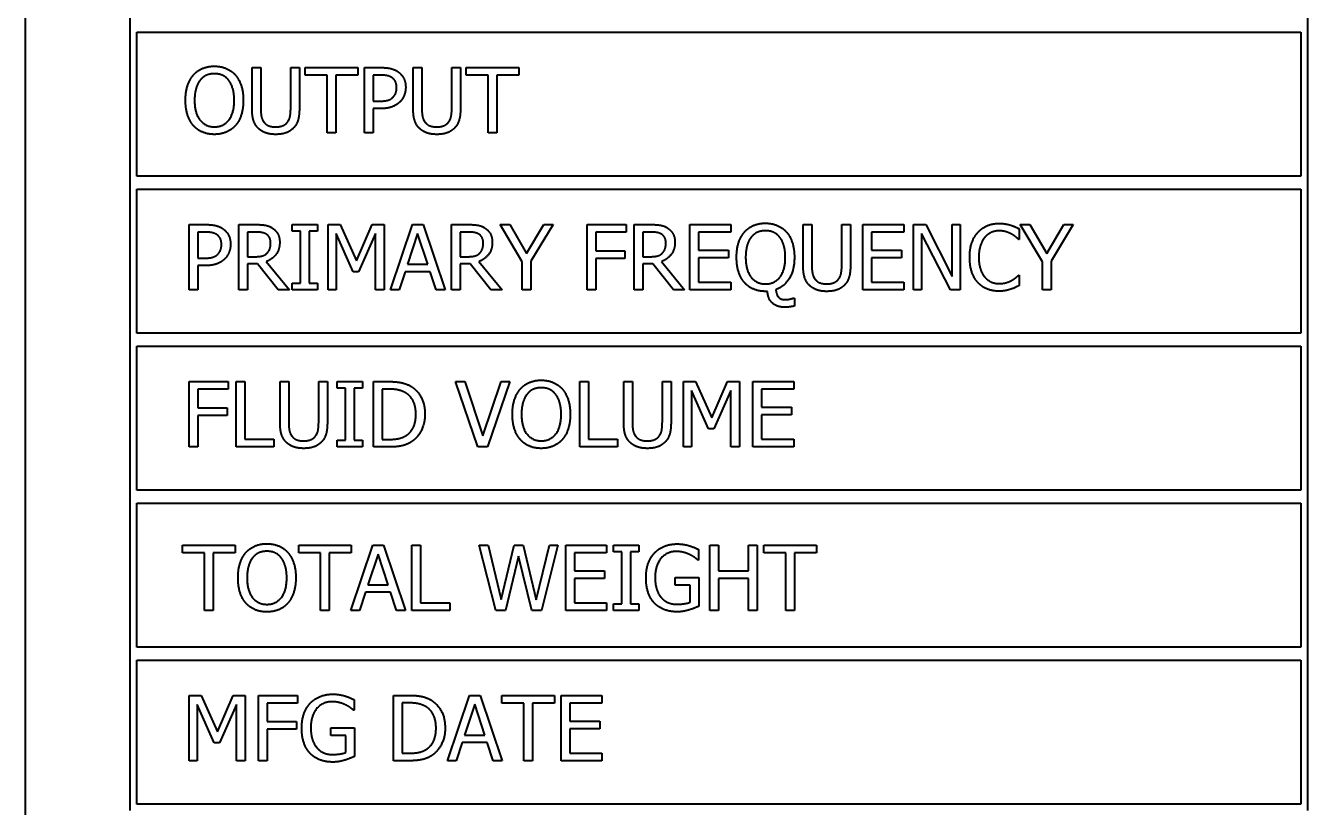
# Model space of a CAD drawing. Header units: millimetres. Extents: x 0 to 297, y 0 to 210.
# Drawn here: x 52.81 to 101.81, y 74.11 to 103.99 of the extents above; entities that cross this region are included whole.
import ezdxf

# ---------------------------------------------------------------- set-up
doc = ezdxf.new("R2010")
doc.units = ezdxf.units.MM
doc.header["$LTSCALE"] = 0.5
doc.layers.add('가시적인 것(ISO)', color=3, linetype='Continuous', lineweight=40)

msp = doc.modelspace()

# ---------------------------------------------------------------- linework, layer by layer
at = {"layer": '가시적인 것(ISO)'}
for p, q in [((52.8147, 52.9042), (52.8147, 151.072)), ((56.8147, 73.9881), (56.8147, 121.9881)), ((101.8147, 120.5646), (101.8147, 73.9881)), ((57.0647, 98.2381), (57.0647, 103.7381)), ((57.0647, 103.7381), (101.5647, 103.7381)), ((101.5647, 103.7381), (101.5647, 98.2381)), ((61.4707, 100.8255), (61.4707, 102.3855)), ((61.4707, 102.3855), (61.8029, 102.3855)), ((61.8029, 102.3855), (61.8029, 100.8255)), ((62.9476, 100.8174), (62.9476, 102.3855)), ((62.9476, 102.3855), (63.2798, 102.3855)), ((63.2798, 102.3855), (63.2798, 100.8255)), ((63.5006, 102.0897), (63.5006, 102.3855)), ((63.5006, 102.3855), (65.5104, 102.3855)), ((64.3394, 102.0897), (63.5006, 102.0897)), ((64.3394, 99.8855), (64.3394, 102.0897)), ((64.6716, 102.0897), (64.6716, 99.8855)), ((65.5104, 102.0897), (64.6716, 102.0897)), ((65.5104, 102.3855), (65.5104, 102.0897)), ((65.7636, 99.8855), (65.7636, 102.3855)), ((65.7636, 102.3855), (66.3916, 102.3855)), ((66.3714, 102.0978), (66.0959, 102.0978)), ((66.0959, 102.0978), (66.0959, 101.101)), ((67.6295, 100.8255), (67.6295, 102.3855)), ((67.6295, 102.3855), (67.9617, 102.3855)), ((67.9617, 102.3855), (67.9617, 100.8255)), ((69.1064, 100.8174), (69.1064, 102.3855)), ((69.1064, 102.3855), (69.4387, 102.3855)), ((69.4387, 102.3855), (69.4387, 100.8255)), ((69.6595, 102.0897), (69.6595, 102.3855)), ((69.6595, 102.3855), (71.6692, 102.3855)), ((70.4982, 102.0897), (69.6595, 102.0897)), ((70.4982, 99.8855), (70.4982, 102.0897)), ((70.8305, 102.0897), (70.8305, 99.8855)), ((71.6692, 102.0897), (70.8305, 102.0897)), ((71.6692, 102.3855), (71.6692, 102.0897)), ((66.0959, 101.101), (66.3228, 101.101)), ((66.3775, 100.8174), (66.0959, 100.8174)), ((66.0959, 100.8174), (66.0959, 99.8855)), ((64.6716, 99.8855), (64.3394, 99.8855)), ((66.0959, 99.8855), (65.7636, 99.8855)), ((70.8305, 99.8855), (70.4982, 99.8855)), ((101.5647, 98.2381), (57.0647, 98.2381)), ((57.0647, 92.2381), (57.0647, 97.7381)), ((57.0647, 97.7381), (101.5647, 97.7381)), ((101.5647, 97.7381), (101.5647, 92.2381)), ((59.0679, 93.8855), (59.0679, 96.3855)), ((59.0679, 96.3855), (59.6959, 96.3855)), ((59.6757, 96.0978), (59.4002, 96.0978)), ((59.4002, 96.0978), (59.4002, 95.101)), ((60.9642, 96.3855), (61.6084, 96.3855)), ((60.9642, 93.8855), (60.9642, 96.3855)), ((61.6267, 96.0978), (61.2964, 96.0978)), ((61.2964, 96.0978), (61.2964, 95.1577)), ((63.0002, 96.1302), (63.0002, 96.3855)), ((63.0002, 96.3855), (63.9686, 96.3855)), ((63.3183, 96.1302), (63.0002, 96.1302)), ((63.3183, 94.1407), (63.3183, 96.1302)), ((63.9686, 96.1302), (63.6506, 96.1302)), ((63.6506, 96.1302), (63.6506, 94.1407)), ((63.9686, 96.3855), (63.9686, 96.1302)), ((64.3799, 96.3855), (64.8337, 96.3855)), ((64.3799, 93.8855), (64.3799, 96.3855)), ((64.8337, 96.3855), (65.4577, 94.9936)), ((65.4577, 94.9936), (66.0614, 96.3855)), ((66.0614, 96.3855), (66.5233, 96.3855)), ((66.5233, 96.3855), (66.5233, 93.8855)), ((66.7604, 93.8855), (67.6032, 96.3855)), ((67.7997, 96.0451), (67.4147, 94.868)), ((67.6032, 96.3855), (68.0124, 96.3855)), ((68.1866, 94.868), (67.7997, 96.0451)), ((68.0124, 96.3855), (68.8552, 93.8855)), ((69.0922, 96.3855), (69.7365, 96.3855)), ((69.0922, 93.8855), (69.0922, 96.3855)), ((69.7547, 96.0978), (69.4245, 96.0978)), ((69.4245, 96.0978), (69.4245, 95.1577)), ((70.954, 96.3855), (71.3228, 96.3855)), ((71.7989, 94.9572), (70.954, 96.3855)), ((71.3228, 96.3855), (71.967, 95.2854)), ((71.967, 95.2854), (72.6234, 96.3855)), ((72.9759, 96.3855), (72.1311, 94.9916)), ((72.6234, 96.3855), (72.9759, 96.3855)), ((74.2806, 93.8855), (74.2806, 96.3855)), ((74.2806, 96.3855), (75.7758, 96.3855)), ((75.7758, 96.0897), (74.6129, 96.0897)), ((74.6129, 96.0897), (74.6129, 95.3846)), ((75.7758, 96.3855), (75.7758, 96.0897)), ((76.0736, 96.3855), (76.7178, 96.3855)), ((76.0736, 93.8855), (76.0736, 96.3855)), ((76.7361, 96.0978), (76.4058, 96.0978)), ((76.4058, 96.0978), (76.4058, 95.1577)), ((78.2069, 93.8855), (78.2069, 96.3855)), ((78.2069, 96.3855), (79.7709, 96.3855)), ((79.7709, 96.0897), (78.5391, 96.0897)), ((78.5391, 96.0897), (78.5391, 95.4049)), ((79.7709, 96.3855), (79.7709, 96.0897)), ((82.5383, 94.8255), (82.5383, 96.3855)), ((82.5383, 96.3855), (82.8706, 96.3855)), ((82.8706, 96.3855), (82.8706, 94.8255)), ((84.0152, 94.8174), (84.0152, 96.3855)), ((84.0152, 96.3855), (84.3475, 96.3855)), ((84.3475, 96.3855), (84.3475, 94.8255)), ((84.8236, 93.8855), (84.8236, 96.3855)), ((84.8236, 96.3855), (86.3876, 96.3855)), ((86.3876, 96.0897), (85.1558, 96.0897)), ((85.1558, 96.0897), (85.1558, 95.4049)), ((86.3876, 96.3855), (86.3876, 96.0897)), ((86.7523, 93.8855), (86.7523, 96.3855)), ((86.7523, 96.3855), (87.2243, 96.3855)), ((88.1684, 93.8855), (87.0622, 96.041)), ((87.0622, 96.041), (87.0622, 93.8855)), ((87.2243, 96.3855), (88.2312, 94.4061)), ((88.2312, 94.4061), (88.2312, 96.3855)), ((88.2312, 96.3855), (88.5412, 96.3855)), ((88.5412, 96.3855), (88.5412, 93.8855)), ((90.8021, 96.2193), (90.8021, 95.8182)), ((91.6854, 94.9572), (90.8406, 96.3855)), ((90.8406, 96.3855), (91.2093, 96.3855)), ((91.2093, 96.3855), (91.8536, 95.2854)), ((91.8536, 95.2854), (92.51, 96.3855)), ((92.8625, 96.3855), (92.0177, 94.9916)), ((92.51, 96.3855), (92.8625, 96.3855)), ((65.3361, 94.5743), (64.6899, 96.039)), ((64.6899, 96.039), (64.6899, 93.8855)), ((66.1911, 96.039), (65.5387, 94.5743)), ((66.1911, 93.8855), (66.1911, 96.039)), ((90.8021, 95.8182), (90.7758, 95.8182)), ((59.4002, 95.101), (59.6271, 95.101)), ((61.2964, 95.1577), (61.5882, 95.1577)), ((69.4245, 95.1577), (69.7162, 95.1577)), ((74.6129, 95.3846), (75.7271, 95.3846)), ((75.7271, 95.0889), (74.6129, 95.0889)), ((74.6129, 95.0889), (74.6129, 93.8855)), ((75.7271, 95.3846), (75.7271, 95.0889)), ((76.4058, 95.1577), (76.6976, 95.1577)), ((78.5391, 95.4049), (79.6878, 95.4049)), ((79.6878, 95.1091), (78.5391, 95.1091)), ((78.5391, 95.1091), (78.5391, 94.1812)), ((79.6878, 95.4049), (79.6878, 95.1091)), ((85.1558, 95.4049), (86.3045, 95.4049)), ((86.3045, 95.1091), (85.1558, 95.1091)), ((85.1558, 95.1091), (85.1558, 94.1812)), ((86.3045, 95.4049), (86.3045, 95.1091)), ((59.6818, 94.8174), (59.4002, 94.8174)), ((59.4002, 94.8174), (59.4002, 93.8855)), ((61.6773, 94.8802), (61.2964, 94.8802)), ((61.2964, 94.8802), (61.2964, 93.8855)), ((62.4674, 93.8855), (61.6773, 94.8802)), ((62.0096, 94.9734), (62.8989, 93.8855)), ((65.5387, 94.5743), (65.3361, 94.5743)), ((67.3236, 94.5844), (67.0967, 93.8855)), ((68.2778, 94.5844), (67.3236, 94.5844)), ((67.4147, 94.868), (68.1866, 94.868)), ((68.5047, 93.8855), (68.2778, 94.5844)), ((69.8053, 94.8802), (69.4245, 94.8802)), ((69.4245, 94.8802), (69.4245, 93.8855)), ((70.5955, 93.8855), (69.8053, 94.8802)), ((70.1376, 94.9734), (71.027, 93.8855)), ((71.7989, 93.8855), (71.7989, 94.9572)), ((72.1311, 94.9916), (72.1311, 93.8855)), ((76.7867, 94.8802), (76.4058, 94.8802)), ((76.4058, 94.8802), (76.4058, 93.8855)), ((77.5768, 93.8855), (76.7867, 94.8802)), ((77.119, 94.9734), (78.0083, 93.8855)), ((91.6854, 93.8855), (91.6854, 94.9572)), ((92.0177, 94.9916), (92.0177, 93.8855)), ((63.0002, 93.8855), (63.0002, 94.1407)), ((63.0002, 94.1407), (63.3183, 94.1407)), ((63.6506, 94.1407), (63.9686, 94.1407)), ((63.9686, 94.1407), (63.9686, 93.8855)), ((78.5391, 94.1812), (79.7709, 94.1812)), ((79.7709, 94.1812), (79.7709, 93.8855)), ((85.1558, 94.1812), (86.3876, 94.1812)), ((86.3876, 94.1812), (86.3876, 93.8855)), ((90.7778, 94.4527), (90.8021, 94.4527)), ((90.8021, 94.4527), (90.8021, 94.0556)), ((59.4002, 93.8855), (59.0679, 93.8855)), ((61.2964, 93.8855), (60.9642, 93.8855)), ((62.8989, 93.8855), (62.4674, 93.8855)), ((63.9686, 93.8855), (63.0002, 93.8855)), ((64.6899, 93.8855), (64.3799, 93.8855)), ((66.5233, 93.8855), (66.1911, 93.8855)), ((67.0967, 93.8855), (66.7604, 93.8855)), ((68.8552, 93.8855), (68.5047, 93.8855)), ((69.4245, 93.8855), (69.0922, 93.8855)), ((71.027, 93.8855), (70.5955, 93.8855)), ((72.1311, 93.8855), (71.7989, 93.8855)), ((74.6129, 93.8855), (74.2806, 93.8855)), ((76.4058, 93.8855), (76.0736, 93.8855)), ((78.0083, 93.8855), (77.5768, 93.8855)), ((79.7709, 93.8855), (78.2069, 93.8855)), ((81.1749, 93.8328), (81.0979, 93.8328)), ((86.3876, 93.8855), (84.8236, 93.8855)), ((87.0622, 93.8855), (86.7523, 93.8855)), ((88.5412, 93.8855), (88.1684, 93.8855)), ((92.0177, 93.8855), (91.6854, 93.8855)), ((82.1676, 93.5755), (82.2122, 93.5755)), ((82.2122, 93.5755), (82.2122, 93.2736)), ((101.5647, 92.2381), (57.0647, 92.2381)), ((57.0647, 86.2381), (57.0647, 91.7381)), ((57.0647, 91.7381), (101.5647, 91.7381)), ((101.5647, 91.7381), (101.5647, 86.2381)), ((59.0679, 87.8855), (59.0679, 90.3855)), ((59.0679, 90.3855), (60.563, 90.3855)), ((60.563, 90.3855), (60.563, 90.0897)), ((60.8609, 87.8855), (60.8609, 90.3855)), ((60.8609, 90.3855), (61.1931, 90.3855)), ((61.1931, 90.3855), (61.1931, 88.1812)), ((62.5404, 88.8255), (62.5404, 90.3855)), ((62.5404, 90.3855), (62.8726, 90.3855)), ((62.8726, 90.3855), (62.8726, 88.8255)), ((64.0173, 88.8174), (64.0173, 90.3855)), ((64.0173, 90.3855), (64.3495, 90.3855)), ((64.3495, 90.3855), (64.3495, 88.8255)), ((64.7284, 90.1302), (64.7284, 90.3855)), ((64.7284, 90.3855), (65.6968, 90.3855)), ((65.6968, 90.3855), (65.6968, 90.1302)), ((66.108, 90.3855), (66.6773, 90.3855)), ((66.108, 87.8855), (66.108, 90.3855)), ((70.1072, 87.8855), (69.2462, 90.3855)), ((69.2462, 90.3855), (69.6028, 90.3855)), ((69.6028, 90.3855), (70.2956, 88.3089)), ((70.2956, 88.3089), (70.9885, 90.3855)), ((71.3268, 90.3855), (70.4658, 87.8855)), ((70.9885, 90.3855), (71.3268, 90.3855)), ((73.999, 87.8855), (73.999, 90.3855)), ((73.999, 90.3855), (74.3313, 90.3855)), ((74.3313, 90.3855), (74.3313, 88.1812)), ((75.6785, 88.8255), (75.6785, 90.3855)), ((75.6785, 90.3855), (76.0108, 90.3855)), ((76.0108, 90.3855), (76.0108, 88.8255)), ((77.1554, 88.8174), (77.1554, 90.3855)), ((77.1554, 90.3855), (77.4877, 90.3855)), ((77.4877, 90.3855), (77.4877, 88.8255)), ((77.9638, 90.3855), (78.4176, 90.3855)), ((77.9638, 87.8855), (77.9638, 90.3855)), ((78.4176, 90.3855), (79.0416, 88.9936)), ((79.0416, 88.9936), (79.6453, 90.3855)), ((79.6453, 90.3855), (80.1072, 90.3855)), ((80.1072, 90.3855), (80.1072, 87.8855)), ((80.6137, 87.8855), (80.6137, 90.3855)), ((80.6137, 90.3855), (82.1777, 90.3855)), ((82.1777, 90.3855), (82.1777, 90.0897)), ((60.563, 90.0897), (59.4002, 90.0897)), ((59.4002, 90.0897), (59.4002, 89.3846)), ((65.0464, 90.1302), (64.7284, 90.1302)), ((65.0464, 88.1407), (65.0464, 90.1302)), ((65.6968, 90.1302), (65.3787, 90.1302)), ((65.3787, 90.1302), (65.3787, 88.1407)), ((66.6935, 90.0978), (66.4403, 90.0978)), ((66.4403, 90.0978), (66.4403, 88.1731)), ((78.92, 88.5743), (78.2737, 90.039)), ((78.2737, 90.039), (78.2737, 87.8855)), ((79.775, 90.039), (79.1226, 88.5743)), ((79.775, 87.8855), (79.775, 90.039)), ((82.1777, 90.0897), (80.9459, 90.0897)), ((80.9459, 90.0897), (80.9459, 89.4049)), ((59.4002, 89.3846), (60.5144, 89.3846)), ((60.5144, 89.3846), (60.5144, 89.0889)), ((80.9459, 89.4049), (82.0946, 89.4049)), ((82.0946, 89.4049), (82.0946, 89.1091)), ((60.5144, 89.0889), (59.4002, 89.0889)), ((59.4002, 89.0889), (59.4002, 87.8855)), ((82.0946, 89.1091), (80.9459, 89.1091)), ((80.9459, 89.1091), (80.9459, 88.1812)), ((79.1226, 88.5743), (78.92, 88.5743)), ((59.4002, 87.8855), (59.0679, 87.8855)), ((62.3094, 87.8855), (60.8609, 87.8855)), ((61.1931, 88.1812), (62.3094, 88.1812)), ((62.3094, 88.1812), (62.3094, 87.8855)), ((64.7284, 87.8855), (64.7284, 88.1407)), ((64.7284, 88.1407), (65.0464, 88.1407)), ((65.6968, 87.8855), (64.7284, 87.8855)), ((65.3787, 88.1407), (65.6968, 88.1407)), ((65.6968, 88.1407), (65.6968, 87.8855)), ((66.6834, 87.8855), (66.108, 87.8855)), ((66.4403, 88.1731), (66.6935, 88.1731)), ((70.4658, 87.8855), (70.1072, 87.8855)), ((75.4476, 87.8855), (73.999, 87.8855)), ((74.3313, 88.1812), (75.4476, 88.1812)), ((75.4476, 88.1812), (75.4476, 87.8855)), ((78.2737, 87.8855), (77.9638, 87.8855)), ((80.1072, 87.8855), (79.775, 87.8855)), ((82.1777, 87.8855), (80.6137, 87.8855)), ((80.9459, 88.1812), (82.1777, 88.1812)), ((82.1777, 88.1812), (82.1777, 87.8855)), ((101.5647, 86.2381), (57.0647, 86.2381)), ((57.0647, 80.2381), (57.0647, 85.7381)), ((57.0647, 85.7381), (101.5647, 85.7381)), ((101.5647, 85.7381), (101.5647, 80.2381)), ((58.8126, 83.8397), (58.8126, 84.1355)), ((58.8126, 84.1355), (60.8224, 84.1355)), ((59.6514, 83.8397), (58.8126, 83.8397)), ((59.6514, 81.6355), (59.6514, 83.8397)), ((59.9836, 83.8397), (59.9836, 81.6355)), ((60.8224, 83.8397), (59.9836, 83.8397)), ((60.8224, 84.1355), (60.8224, 83.8397)), ((63.2535, 83.8397), (63.2535, 84.1355)), ((63.2535, 84.1355), (65.2632, 84.1355)), ((64.0922, 83.8397), (63.2535, 83.8397)), ((64.0922, 81.6355), (64.0922, 83.8397)), ((65.2632, 83.8397), (64.4245, 83.8397)), ((64.4245, 83.8397), (64.4245, 81.6355)), ((65.247, 81.6355), (66.0898, 84.1355)), ((65.2632, 84.1355), (65.2632, 83.8397)), ((66.2863, 83.7951), (65.9014, 82.618)), ((66.0898, 84.1355), (66.499, 84.1355)), ((66.6733, 82.618), (66.2863, 83.7951)), ((66.499, 84.1355), (67.3418, 81.6355)), ((67.5788, 81.6355), (67.5788, 84.1355)), ((67.5788, 84.1355), (67.9111, 84.1355)), ((67.9111, 84.1355), (67.9111, 81.9312)), ((70.792, 81.6355), (70.1538, 84.1355)), ((70.1538, 84.1355), (70.4962, 84.1355)), ((70.4962, 84.1355), (70.9986, 82.0629)), ((70.9986, 82.0629), (71.497, 84.1355)), ((71.497, 84.1355), (71.8353, 84.1355)), ((71.8353, 84.1355), (72.3378, 82.0386)), ((72.3378, 82.0386), (72.8382, 84.1355)), ((73.1643, 84.1355), (72.5363, 81.6355)), ((72.8382, 84.1355), (73.1643, 84.1355)), ((73.4622, 81.6355), (73.4622, 84.1355)), ((73.4622, 84.1355), (75.0262, 84.1355)), ((75.0262, 83.8397), (73.7944, 83.8397)), ((73.7944, 83.8397), (73.7944, 83.1549)), ((75.0262, 84.1355), (75.0262, 83.8397)), ((75.2936, 83.8802), (75.2936, 84.1355)), ((75.2936, 84.1355), (76.262, 84.1355)), ((75.6117, 83.8802), (75.2936, 83.8802)), ((75.6117, 81.8907), (75.6117, 83.8802)), ((76.262, 83.8802), (75.9439, 83.8802)), ((75.9439, 83.8802), (75.9439, 81.8907)), ((76.262, 84.1355), (76.262, 83.8802)), ((78.5412, 83.9653), (78.5412, 83.5641)), ((78.9686, 81.6355), (78.9686, 84.1355)), ((78.9686, 84.1355), (79.3009, 84.1355)), ((79.3009, 84.1355), (79.3009, 83.1549)), ((80.4516, 83.1549), (80.4516, 84.1355)), ((80.4516, 84.1355), (80.7839, 84.1355)), ((80.7839, 84.1355), (80.7839, 81.6355)), ((81.0351, 83.8397), (81.0351, 84.1355)), ((81.0351, 84.1355), (83.0448, 84.1355)), ((81.8738, 83.8397), (81.0351, 83.8397)), ((81.8738, 81.6355), (81.8738, 83.8397)), ((82.2061, 83.8397), (82.2061, 81.6355)), ((83.0448, 83.8397), (82.2061, 83.8397)), ((83.0448, 84.1355), (83.0448, 83.8397)), ((71.655, 83.71), (71.1607, 81.6355)), ((72.1635, 81.6355), (71.655, 83.71)), ((78.5412, 83.5641), (78.5128, 83.5641)), ((73.7944, 83.1549), (74.9431, 83.1549)), ((73.7944, 82.8591), (73.7944, 81.9312)), ((74.9431, 82.8591), (73.7944, 82.8591)), ((74.9431, 83.1549), (74.9431, 82.8591)), ((77.6437, 82.6018), (77.6437, 82.8936)), ((77.6437, 82.8936), (78.5513, 82.8936)), ((78.5513, 82.8936), (78.5513, 81.8016)), ((79.3009, 83.1549), (80.4516, 83.1549)), ((80.4516, 82.8591), (79.3009, 82.8591)), ((79.3009, 82.8591), (79.3009, 81.6355)), ((80.4516, 81.6355), (80.4516, 82.8591)), ((65.8102, 82.3344), (65.5833, 81.6355)), ((66.7644, 82.3344), (65.8102, 82.3344)), ((65.9014, 82.618), (66.6733, 82.618)), ((66.9913, 81.6355), (66.7644, 82.3344)), ((78.2231, 82.6018), (77.6437, 82.6018)), ((78.2231, 81.9556), (78.2231, 82.6018)), ((67.9111, 81.9312), (69.0274, 81.9312)), ((69.0274, 81.9312), (69.0274, 81.6355)), ((73.7944, 81.9312), (75.0262, 81.9312)), ((75.0262, 81.9312), (75.0262, 81.6355)), ((75.2936, 81.6355), (75.2936, 81.8907)), ((75.2936, 81.8907), (75.6117, 81.8907)), ((75.9439, 81.8907), (76.262, 81.8907)), ((76.262, 81.8907), (76.262, 81.6355)), ((59.9836, 81.6355), (59.6514, 81.6355)), ((64.4245, 81.6355), (64.0922, 81.6355)), ((65.5833, 81.6355), (65.247, 81.6355)), ((67.3418, 81.6355), (66.9913, 81.6355)), ((69.0274, 81.6355), (67.5788, 81.6355)), ((71.1607, 81.6355), (70.792, 81.6355)), ((72.5363, 81.6355), (72.1635, 81.6355)), ((75.0262, 81.6355), (73.4622, 81.6355)), ((76.262, 81.6355), (75.2936, 81.6355)), ((79.3009, 81.6355), (78.9686, 81.6355)), ((80.7839, 81.6355), (80.4516, 81.6355)), ((82.2061, 81.6355), (81.8738, 81.6355)), ((101.5647, 80.2381), (57.0647, 80.2381)), ((57.0647, 74.2381), (57.0647, 79.7381)), ((57.0647, 79.7381), (101.5647, 79.7381)), ((101.5647, 79.7381), (101.5647, 74.2381)), ((59.0679, 75.8936), (59.0679, 78.3936)), ((59.0679, 78.3936), (59.5217, 78.3936)), ((60.0241, 76.5824), (59.3779, 78.0471)), ((59.3779, 78.0471), (59.3779, 75.8936)), ((59.5217, 78.3936), (60.1457, 77.0017)), ((60.1457, 77.0017), (60.7494, 78.3936)), ((60.8791, 78.0471), (60.2267, 76.5824)), ((60.7494, 78.3936), (61.2113, 78.3936)), ((60.8791, 75.8936), (60.8791, 78.0471)), ((61.2113, 78.3936), (61.2113, 75.8936)), ((61.7178, 75.8936), (61.7178, 78.3936)), ((61.7178, 78.3936), (63.213, 78.3936)), ((63.213, 78.0978), (62.0501, 78.0978)), ((62.0501, 78.0978), (62.0501, 77.3927)), ((63.213, 78.3936), (63.213, 78.0978)), ((65.3787, 78.2234), (65.3787, 77.8222)), ((66.8799, 75.8936), (66.8799, 78.3936)), ((66.8799, 78.3936), (67.4492, 78.3936)), ((67.2122, 78.1059), (67.2122, 76.1812)), ((67.4654, 78.1059), (67.2122, 78.1059)), ((68.9423, 75.8936), (69.7851, 78.3936)), ((69.9816, 78.0532), (69.5967, 76.8761)), ((69.7851, 78.3936), (70.1943, 78.3936)), ((70.3686, 76.8761), (69.9816, 78.0532)), ((70.1943, 78.3936), (71.0371, 75.8936)), ((71.0189, 78.0978), (71.0189, 78.3936)), ((71.0189, 78.3936), (73.0286, 78.3936)), ((71.8576, 78.0978), (71.0189, 78.0978)), ((71.8576, 75.8936), (71.8576, 78.0978)), ((72.1899, 78.0978), (72.1899, 75.8936)), ((73.0286, 78.0978), (72.1899, 78.0978)), ((73.0286, 78.3936), (73.0286, 78.0978)), ((73.2818, 75.8936), (73.2818, 78.3936)), ((73.2818, 78.3936), (74.8459, 78.3936)), ((74.8459, 78.0978), (73.6141, 78.0978)), ((73.6141, 78.0978), (73.6141, 77.413)), ((74.8459, 78.3936), (74.8459, 78.0978)), ((65.3787, 77.8222), (65.3503, 77.8222)), ((62.0501, 77.3927), (63.1643, 77.3927)), ((63.1643, 77.097), (62.0501, 77.097)), ((62.0501, 77.097), (62.0501, 75.8936)), ((63.1643, 77.3927), (63.1643, 77.097)), ((64.4812, 76.8599), (64.4812, 77.1517)), ((64.4812, 77.1517), (65.3888, 77.1517)), ((65.3888, 77.1517), (65.3888, 76.0597)), ((73.6141, 77.413), (74.7628, 77.413)), ((74.7628, 77.1172), (73.6141, 77.1172)), ((73.6141, 77.1172), (73.6141, 76.1893)), ((74.7628, 77.413), (74.7628, 77.1172)), ((60.2267, 76.5824), (60.0241, 76.5824)), ((65.0606, 76.8599), (64.4812, 76.8599)), ((65.0606, 76.2137), (65.0606, 76.8599)), ((69.5055, 76.5925), (69.2786, 75.8936)), ((70.4597, 76.5925), (69.5055, 76.5925)), ((69.5967, 76.8761), (70.3686, 76.8761)), ((70.6866, 75.8936), (70.4597, 76.5925)), ((67.2122, 76.1812), (67.4654, 76.1812)), ((73.6141, 76.1893), (74.8459, 76.1893)), ((74.8459, 76.1893), (74.8459, 75.8936)), ((59.3779, 75.8936), (59.0679, 75.8936)), ((61.2113, 75.8936), (60.8791, 75.8936)), ((62.0501, 75.8936), (61.7178, 75.8936)), ((67.4553, 75.8936), (66.8799, 75.8936)), ((69.2786, 75.8936), (68.9423, 75.8936)), ((71.0371, 75.8936), (70.6866, 75.8936)), ((72.1899, 75.8936), (71.8576, 75.8936)), ((74.8459, 75.8936), (73.2818, 75.8936)), ((101.5647, 74.2381), (57.0647, 74.2381))]:
    msp.add_line(p, q, dxfattribs=at)
for points in [[(59.2259, 102.0998), (59.3718, 102.2659), (59.779, 102.4381), (60.0302, 102.4381)], [(60.0302, 102.4381), (60.2855, 102.4381), (60.6947, 102.2598), (60.8365, 102.0998)], [(58.9261, 101.1355), (58.9261, 101.4495), (59.0821, 101.9276), (59.2259, 102.0998)], [(60.0322, 102.1504), (59.8519, 102.1504), (59.5805, 102.0248), (59.4771, 101.8911)], [(60.5853, 101.8911), (60.4861, 102.0208), (60.2065, 102.1504), (60.0322, 102.1504)], [(60.8365, 102.0998), (60.9784, 101.9337), (61.1364, 101.4474), (61.1364, 101.1355)], [(66.8171, 102.0026), (66.7381, 102.0552), (66.5274, 102.0978), (66.3714, 102.0978)], [(66.3916, 102.3855), (66.6145, 102.3855), (66.9265, 102.3125), (67.046, 102.2295)], [(66.9974, 101.6217), (66.9974, 101.7513), (66.9083, 101.9418), (66.8171, 102.0026)], [(67.046, 102.2295), (67.1858, 102.1342), (67.3438, 101.8405), (67.3438, 101.6318)], [(59.4771, 101.8911), (59.3779, 101.7635), (59.2725, 101.3786), (59.2725, 101.1355)], [(60.7899, 101.1355), (60.7899, 101.3826), (60.6826, 101.7655), (60.5853, 101.8911)], [(66.8556, 101.2509), (66.9305, 101.3259), (66.9974, 101.5021), (66.9974, 101.6217)], [(67.3438, 101.6318), (67.3438, 101.4697), (67.2284, 101.178), (67.125, 101.0767)], [(59.2239, 100.1731), (59.0801, 100.3393), (58.9261, 100.8275), (58.9261, 101.1355)], [(59.2725, 101.1355), (59.2725, 100.6432), (59.6858, 100.1205), (60.0322, 100.1205)], [(60.0322, 100.1205), (60.3787, 100.1205), (60.7899, 100.6432), (60.7899, 101.1355)], [(61.1364, 101.1355), (61.1364, 100.8316), (60.9824, 100.3393), (60.8365, 100.1731)], [(66.3228, 101.101), (66.5254, 101.101), (66.7745, 101.1658), (66.8556, 101.2509)], [(67.125, 101.0767), (66.9954, 100.9491), (66.6449, 100.8174), (66.3775, 100.8174)], [(61.7097, 100.0637), (61.578, 100.1934), (61.4707, 100.5581), (61.4707, 100.8255)], [(61.8029, 100.8255), (61.8029, 100.6513), (61.8475, 100.4162), (61.9103, 100.321)], [(62.8402, 100.321), (62.903, 100.4162), (62.9476, 100.6492), (62.9476, 100.8174)], [(63.2798, 100.8255), (63.2798, 100.5641), (63.1745, 100.1914), (63.0408, 100.0637)], [(67.8686, 100.0637), (67.7369, 100.1934), (67.6295, 100.5581), (67.6295, 100.8255)], [(67.9617, 100.8255), (67.9617, 100.6513), (68.0063, 100.4162), (68.0691, 100.321)], [(68.999, 100.321), (69.0618, 100.4162), (69.1064, 100.6492), (69.1064, 100.8174)], [(69.4387, 100.8255), (69.4387, 100.5641), (69.3333, 100.1914), (69.1996, 100.0637)], [(60.0302, 99.8328), (59.777, 99.8328), (59.3718, 100.005), (59.2239, 100.1731)], [(60.8365, 100.1731), (60.6826, 99.9989), (60.2754, 99.8328), (60.0302, 99.8328)], [(62.3742, 99.8328), (62.1534, 99.8328), (61.8252, 99.9483), (61.7097, 100.0637)], [(61.9103, 100.321), (61.9771, 100.2197), (62.2081, 100.1164), (62.3742, 100.1164)], [(62.3742, 100.1164), (62.5302, 100.1164), (62.7733, 100.2197), (62.8402, 100.321)], [(63.0408, 100.0637), (62.9212, 99.9462), (62.6052, 99.8328), (62.3742, 99.8328)], [(68.5331, 99.8328), (68.3122, 99.8328), (67.984, 99.9483), (67.8686, 100.0637)], [(68.0691, 100.321), (68.136, 100.2197), (68.3669, 100.1164), (68.5331, 100.1164)], [(68.5331, 100.1164), (68.6891, 100.1164), (68.9322, 100.2197), (68.999, 100.321)], [(69.1996, 100.0637), (69.0801, 99.9462), (68.764, 99.8328), (68.5331, 99.8328)], [(60.1214, 96.0026), (60.0424, 96.0552), (59.8317, 96.0978), (59.6757, 96.0978)], [(59.6959, 96.3855), (59.9188, 96.3855), (60.2308, 96.3125), (60.3503, 96.2295)], [(60.3503, 96.2295), (60.4901, 96.1342), (60.6481, 95.8405), (60.6481, 95.6318)], [(61.6084, 96.3855), (61.8232, 96.3855), (62.1129, 96.3389), (62.2446, 96.2538)], [(62.0237, 96.0127), (61.9528, 96.0593), (61.7644, 96.0978), (61.6267, 96.0978)], [(62.2446, 96.2538), (62.3763, 96.1687), (62.5282, 95.9033), (62.5282, 95.7068)], [(69.7365, 96.3855), (69.9512, 96.3855), (70.2409, 96.3389), (70.3726, 96.2538)], [(70.1518, 96.0127), (70.0809, 96.0593), (69.8925, 96.0978), (69.7547, 96.0978)], [(70.3726, 96.2538), (70.5043, 96.1687), (70.6562, 95.9033), (70.6562, 95.7068)], [(76.7178, 96.3855), (76.9326, 96.3855), (77.2223, 96.3389), (77.354, 96.2538)], [(77.1331, 96.0127), (77.0622, 96.0593), (76.8738, 96.0978), (76.7361, 96.0978)], [(77.354, 96.2538), (77.4857, 96.1687), (77.6376, 95.9033), (77.6376, 95.7068)], [(79.9938, 95.1334), (79.9938, 95.4495), (80.1498, 95.9276), (80.2936, 96.0978)], [(80.2936, 96.0978), (80.4395, 96.2659), (80.8467, 96.4381), (81.0979, 96.4381)], [(81.0999, 96.1504), (80.9196, 96.1504), (80.6481, 96.0248), (80.5448, 95.8911)], [(81.0979, 96.4381), (81.3532, 96.4381), (81.7624, 96.2598), (81.9042, 96.0978)], [(81.653, 95.8911), (81.5537, 96.0208), (81.2741, 96.1504), (81.0999, 96.1504)], [(81.9042, 96.0978), (82.046, 95.9337), (82.204, 95.4454), (82.204, 95.1334)], [(88.9058, 95.1334), (88.9058, 95.4474), (89.0659, 95.9134), (89.2178, 96.0856)], [(89.2178, 96.0856), (89.3677, 96.2538), (89.777, 96.43), (90.0302, 96.43)], [(90.0282, 96.1464), (89.8681, 96.1464), (89.5825, 96.0147), (89.4751, 95.8891)], [(90.4942, 96.0269), (90.3989, 96.0795), (90.1741, 96.1464), (90.0282, 96.1464)], [(90.0302, 96.43), (90.1558, 96.43), (90.3767, 96.3936), (90.4698, 96.3652)], [(90.4698, 96.3652), (90.5509, 96.3389), (90.719, 96.2639), (90.8021, 96.2193)], [(60.3017, 95.6217), (60.3017, 95.7513), (60.2126, 95.9418), (60.1214, 96.0026)], [(60.1599, 95.2509), (60.2348, 95.3259), (60.3017, 95.5021), (60.3017, 95.6217)], [(60.6481, 95.6318), (60.6481, 95.4697), (60.5327, 95.178), (60.4293, 95.0767)], [(62.5282, 95.7068), (62.5282, 95.4333), (62.2486, 95.0625), (62.0096, 94.9734)], [(62.1818, 95.6804), (62.1818, 95.7898), (62.1048, 95.958), (62.0237, 96.0127)], [(62.0399, 95.2874), (62.1129, 95.3563), (62.1818, 95.5508), (62.1818, 95.6804)], [(70.6562, 95.7068), (70.6562, 95.4333), (70.3767, 95.0625), (70.1376, 94.9734)], [(70.3098, 95.6804), (70.3098, 95.7898), (70.2328, 95.958), (70.1518, 96.0127)], [(70.168, 95.2874), (70.2409, 95.3563), (70.3098, 95.5508), (70.3098, 95.6804)], [(77.6376, 95.7068), (77.6376, 95.4333), (77.358, 95.0625), (77.119, 94.9734)], [(77.2912, 95.6804), (77.2912, 95.7898), (77.2142, 95.958), (77.1331, 96.0127)], [(77.1493, 95.2874), (77.2223, 95.3563), (77.2912, 95.5508), (77.2912, 95.6804)], [(80.5448, 95.8911), (80.4455, 95.7635), (80.3402, 95.3765), (80.3402, 95.1334)], [(81.8576, 95.1334), (81.8576, 95.3826), (81.7502, 95.7655), (81.653, 95.8911)], [(89.4751, 95.8891), (89.3698, 95.7615), (89.2523, 95.3745), (89.2523, 95.1334)], [(90.7758, 95.8182), (90.7312, 95.8587), (90.5934, 95.9722), (90.4942, 96.0269)], [(59.6271, 95.101), (59.8297, 95.101), (60.0788, 95.1658), (60.1599, 95.2509)], [(60.4293, 95.0767), (60.2997, 94.9491), (59.9492, 94.8174), (59.6818, 94.8174)], [(61.5882, 95.1577), (61.732, 95.1577), (61.9609, 95.2084), (62.0399, 95.2874)], [(69.7162, 95.1577), (69.86, 95.1577), (70.089, 95.2084), (70.168, 95.2874)], [(76.6976, 95.1577), (76.8414, 95.1577), (77.0703, 95.2084), (77.1493, 95.2874)], [(80.2916, 94.1731), (80.1477, 94.3393), (79.9938, 94.8255), (79.9938, 95.1334)], [(80.3402, 95.1334), (80.3402, 94.6411), (80.7535, 94.1164), (81.0999, 94.1164)], [(81.0999, 94.1164), (81.4463, 94.1164), (81.8576, 94.6411), (81.8576, 95.1334)], [(82.204, 95.1334), (82.204, 94.6472), (81.8252, 94.0151), (81.495, 93.9037)], [(89.2198, 94.1691), (89.0699, 94.3312), (88.9058, 94.8174), (88.9058, 95.1334)], [(89.2523, 95.1334), (89.2523, 94.8761), (89.3758, 94.5054), (89.4832, 94.3778)], [(82.7774, 94.0637), (82.6457, 94.1934), (82.5383, 94.5581), (82.5383, 94.8255)], [(82.8706, 94.8255), (82.8706, 94.6513), (82.9151, 94.4162), (82.978, 94.321)], [(83.9079, 94.321), (83.9707, 94.4162), (84.0152, 94.6492), (84.0152, 94.8174)], [(84.3475, 94.8255), (84.3475, 94.5641), (84.2421, 94.1914), (84.1084, 94.0637)], [(81.0979, 93.8328), (80.8446, 93.8328), (80.4374, 94.005), (80.2916, 94.1731)], [(82.978, 94.321), (83.0448, 94.2197), (83.2758, 94.1164), (83.4419, 94.1164)], [(83.4419, 94.1164), (83.5979, 94.1164), (83.841, 94.2197), (83.9079, 94.321)], [(90.0241, 93.8409), (89.781, 93.8409), (89.3698, 94.005), (89.2198, 94.1691)], [(89.4832, 94.3778), (89.5886, 94.2542), (89.8702, 94.1286), (90.0282, 94.1286)], [(90.0282, 94.1286), (90.172, 94.1286), (90.4172, 94.1995), (90.5124, 94.2521)], [(90.5124, 94.2521), (90.6036, 94.3048), (90.7393, 94.4142), (90.7778, 94.4527)], [(81.8232, 93.227), (81.5416, 93.227), (81.1911, 93.541), (81.1749, 93.8328)], [(81.495, 93.9037), (81.5031, 93.8105), (81.5517, 93.6606), (81.5902, 93.618)], [(81.5902, 93.618), (81.6368, 93.5654), (81.7644, 93.5167), (81.8779, 93.5167)], [(83.4419, 93.8328), (83.2211, 93.8328), (82.8929, 93.9483), (82.7774, 94.0637)], [(84.1084, 94.0637), (83.9889, 93.9462), (83.6728, 93.8328), (83.4419, 93.8328)], [(90.4698, 93.9138), (90.3604, 93.8773), (90.1741, 93.8409), (90.0241, 93.8409)], [(90.8021, 94.0556), (90.719, 94.0171), (90.5732, 93.9462), (90.4698, 93.9138)], [(82.2122, 93.2736), (82.121, 93.2513), (81.9224, 93.227), (81.8232, 93.227)], [(81.8779, 93.5167), (81.9447, 93.5167), (82.1271, 93.5593), (82.1676, 93.5755)], [(66.6773, 90.3855), (67.0298, 90.3855), (67.431, 90.2801), (67.5728, 90.1869)], [(67.5728, 90.1869), (67.8139, 90.0269), (68.0792, 89.4981), (68.0792, 89.1334)], [(71.7239, 90.0998), (71.8698, 90.2659), (72.277, 90.4381), (72.5282, 90.4381)], [(72.5282, 90.4381), (72.7835, 90.4381), (73.1927, 90.2598), (73.3345, 90.0998)], [(67.354, 89.9479), (67.2203, 90.0269), (66.9184, 90.0978), (66.6935, 90.0978)], [(67.7328, 89.1375), (67.7328, 89.4252), (67.5424, 89.8324), (67.354, 89.9479)], [(71.4241, 89.1355), (71.4241, 89.4495), (71.5801, 89.9276), (71.7239, 90.0998)], [(71.9751, 89.8911), (71.8758, 89.7635), (71.7705, 89.3786), (71.7705, 89.1355)], [(72.5302, 90.1504), (72.3499, 90.1504), (72.0784, 90.0248), (71.9751, 89.8911)], [(73.0833, 89.8911), (72.984, 90.0208), (72.7045, 90.1504), (72.5302, 90.1504)], [(73.2879, 89.1355), (73.2879, 89.3826), (73.1805, 89.7655), (73.0833, 89.8911)], [(73.3345, 90.0998), (73.4763, 89.9337), (73.6344, 89.4474), (73.6344, 89.1355)], [(62.7794, 88.0637), (62.6477, 88.1934), (62.5404, 88.5581), (62.5404, 88.8255)], [(62.8726, 88.8255), (62.8726, 88.6513), (62.9172, 88.4162), (62.98, 88.321)], [(63.9099, 88.321), (63.9727, 88.4162), (64.0173, 88.6492), (64.0173, 88.8174)], [(64.3495, 88.8255), (64.3495, 88.5641), (64.2442, 88.1914), (64.1104, 88.0637)], [(67.3844, 88.3393), (67.5586, 88.4568), (67.7328, 88.8457), (67.7328, 89.1375)], [(68.0792, 89.1334), (68.0792, 88.791), (67.8017, 88.24), (67.5687, 88.086)], [(71.7219, 88.1731), (71.578, 88.3393), (71.4241, 88.8275), (71.4241, 89.1355)], [(71.7705, 89.1355), (71.7705, 88.6432), (72.1838, 88.1205), (72.5302, 88.1205)], [(72.5302, 88.1205), (72.8767, 88.1205), (73.2879, 88.6432), (73.2879, 89.1355)], [(73.6344, 89.1355), (73.6344, 88.8316), (73.4804, 88.3393), (73.3345, 88.1731)], [(75.9176, 88.0637), (75.7859, 88.1934), (75.6785, 88.5581), (75.6785, 88.8255)], [(76.0108, 88.8255), (76.0108, 88.6513), (76.0553, 88.4162), (76.1181, 88.321)], [(77.0481, 88.321), (77.1109, 88.4162), (77.1554, 88.6492), (77.1554, 88.8174)], [(77.4877, 88.8255), (77.4877, 88.5641), (77.3823, 88.1914), (77.2486, 88.0637)], [(62.98, 88.321), (63.0468, 88.2197), (63.2778, 88.1164), (63.4439, 88.1164)], [(63.4439, 88.1164), (63.5999, 88.1164), (63.843, 88.2197), (63.9099, 88.321)], [(66.6935, 88.1731), (66.9143, 88.1731), (67.2486, 88.244), (67.3844, 88.3393)], [(76.1181, 88.321), (76.185, 88.2197), (76.416, 88.1164), (76.5821, 88.1164)], [(76.5821, 88.1164), (76.7381, 88.1164), (76.9812, 88.2197), (77.0481, 88.321)], [(63.4439, 87.8328), (63.2231, 87.8328), (62.8949, 87.9483), (62.7794, 88.0637)], [(64.1104, 88.0637), (63.9909, 87.9462), (63.6749, 87.8328), (63.4439, 87.8328)], [(67.5687, 88.086), (67.3783, 87.9665), (66.9873, 87.8855), (66.6834, 87.8855)], [(72.5282, 87.8328), (72.275, 87.8328), (71.8698, 88.005), (71.7219, 88.1731)], [(73.3345, 88.1731), (73.1805, 87.9989), (72.7733, 87.8328), (72.5282, 87.8328)], [(76.5821, 87.8328), (76.3613, 87.8328), (76.0331, 87.9483), (75.9176, 88.0637)], [(77.2486, 88.0637), (77.1291, 87.9462), (76.813, 87.8328), (76.5821, 87.8328)], [(60.9338, 82.8855), (60.9338, 83.1995), (61.0898, 83.6776), (61.2336, 83.8498)], [(61.2336, 83.8498), (61.3795, 84.0159), (61.7867, 84.1881), (62.0379, 84.1881)], [(62.0399, 83.9004), (61.8596, 83.9004), (61.5882, 83.7748), (61.4848, 83.6411)], [(62.0379, 84.1881), (62.2932, 84.1881), (62.7024, 84.0098), (62.8442, 83.8498)], [(62.593, 83.6411), (62.4938, 83.7708), (62.2142, 83.9004), (62.0399, 83.9004)], [(62.8442, 83.8498), (62.9861, 83.6837), (63.1441, 83.1974), (63.1441, 82.8855)], [(76.5314, 82.8875), (76.5314, 83.1893), (76.7016, 83.6675), (76.8596, 83.8376)], [(76.8596, 83.8376), (77.0116, 84.0017), (77.4573, 84.18), (77.7227, 84.18)], [(77.6842, 83.8923), (77.3236, 83.8923), (76.8779, 83.3494), (76.8779, 82.8976)], [(78.1968, 83.7748), (78.0955, 83.8255), (77.8341, 83.8923), (77.6842, 83.8923)], [(77.7227, 84.18), (77.8503, 84.18), (78.0813, 84.1436), (78.1866, 84.1111)], [(78.1866, 84.1111), (78.2717, 84.0868), (78.4784, 83.9977), (78.5412, 83.9653)], [(61.4848, 83.6411), (61.3856, 83.5135), (61.2802, 83.1286), (61.2802, 82.8855)], [(62.7976, 82.8855), (62.7976, 83.1326), (62.6903, 83.5155), (62.593, 83.6411)], [(78.5128, 83.5641), (78.45, 83.6188), (78.3183, 83.7181), (78.1968, 83.7748)], [(61.2316, 81.9231), (61.0878, 82.0893), (60.9338, 82.5775), (60.9338, 82.8855)], [(61.2802, 82.8855), (61.2802, 82.3932), (61.6935, 81.8705), (62.0399, 81.8705)], [(62.0399, 81.8705), (62.3864, 81.8705), (62.7976, 82.3932), (62.7976, 82.8855)], [(63.1441, 82.8855), (63.1441, 82.5816), (62.9901, 82.0893), (62.8442, 81.9231)], [(76.8576, 81.913), (76.6996, 82.0791), (76.5314, 82.5694), (76.5314, 82.8875)], [(76.8779, 82.8976), (76.8779, 82.6464), (76.9954, 82.2696), (77.1068, 82.1399)], [(62.0379, 81.5828), (61.7847, 81.5828), (61.3795, 81.755), (61.2316, 81.9231)], [(62.8442, 81.9231), (62.6903, 81.7489), (62.2831, 81.5828), (62.0379, 81.5828)], [(77.7207, 81.5868), (77.4553, 81.5868), (77.0156, 81.7489), (76.8576, 81.913)], [(77.1068, 82.1399), (77.2142, 82.0103), (77.5181, 81.8745), (77.7085, 81.8745)], [(77.7085, 81.8745), (77.8483, 81.8745), (78.1279, 81.915), (78.2231, 81.9556)], [(78.1826, 81.6598), (78.059, 81.6233), (77.8604, 81.5868), (77.7207, 81.5868)], [(78.5513, 81.8016), (78.4885, 81.7732), (78.2737, 81.6861), (78.1826, 81.6598)], [(63.6972, 78.0957), (63.8491, 78.2598), (64.2948, 78.4381), (64.5602, 78.4381)], [(64.5602, 78.4381), (64.6878, 78.4381), (64.9188, 78.4017), (65.0241, 78.3692)], [(63.369, 77.1456), (63.369, 77.4474), (63.5391, 77.9256), (63.6972, 78.0957)], [(64.5217, 78.1504), (64.1611, 78.1504), (63.7154, 77.6075), (63.7154, 77.1557)], [(65.0343, 78.0329), (64.933, 78.0836), (64.6716, 78.1504), (64.5217, 78.1504)], [(65.0241, 78.3692), (65.1092, 78.3449), (65.3159, 78.2558), (65.3787, 78.2234)], [(65.3503, 77.8222), (65.2875, 77.8769), (65.1558, 77.9762), (65.0343, 78.0329)], [(67.4492, 78.3936), (67.8017, 78.3936), (68.2028, 78.2882), (68.3446, 78.195)], [(68.1258, 77.956), (67.9921, 78.035), (67.6903, 78.1059), (67.4654, 78.1059)], [(68.5047, 77.1456), (68.5047, 77.4333), (68.3143, 77.8405), (68.1258, 77.956)], [(68.3446, 78.195), (68.5857, 78.035), (68.8511, 77.5062), (68.8511, 77.1415)], [(63.6951, 76.1711), (63.5371, 76.3372), (63.369, 76.8275), (63.369, 77.1456)], [(63.7154, 77.1557), (63.7154, 76.9045), (63.8329, 76.5277), (63.9443, 76.398)], [(68.1562, 76.3474), (68.3305, 76.4649), (68.5047, 76.8538), (68.5047, 77.1456)], [(68.8511, 77.1415), (68.8511, 76.7991), (68.5736, 76.2481), (68.3406, 76.0941)], [(64.5582, 75.8449), (64.2928, 75.8449), (63.8532, 76.007), (63.6951, 76.1711)], [(63.9443, 76.398), (64.0517, 76.2684), (64.3556, 76.1326), (64.546, 76.1326)], [(64.546, 76.1326), (64.6858, 76.1326), (64.9654, 76.1731), (65.0606, 76.2137)], [(65.3888, 76.0597), (65.326, 76.0313), (65.1113, 75.9442), (65.0201, 75.9179)], [(68.3406, 76.0941), (68.1502, 75.9746), (67.7592, 75.8936), (67.4553, 75.8936)], [(67.4654, 76.1812), (67.6862, 76.1812), (68.0205, 76.2521), (68.1562, 76.3474)], [(65.0201, 75.9179), (64.8965, 75.8814), (64.698, 75.8449), (64.5582, 75.8449)]]:
    msp.add_open_spline(points, degree=2, dxfattribs=at)

doc.saveas('drawing.dxf')
